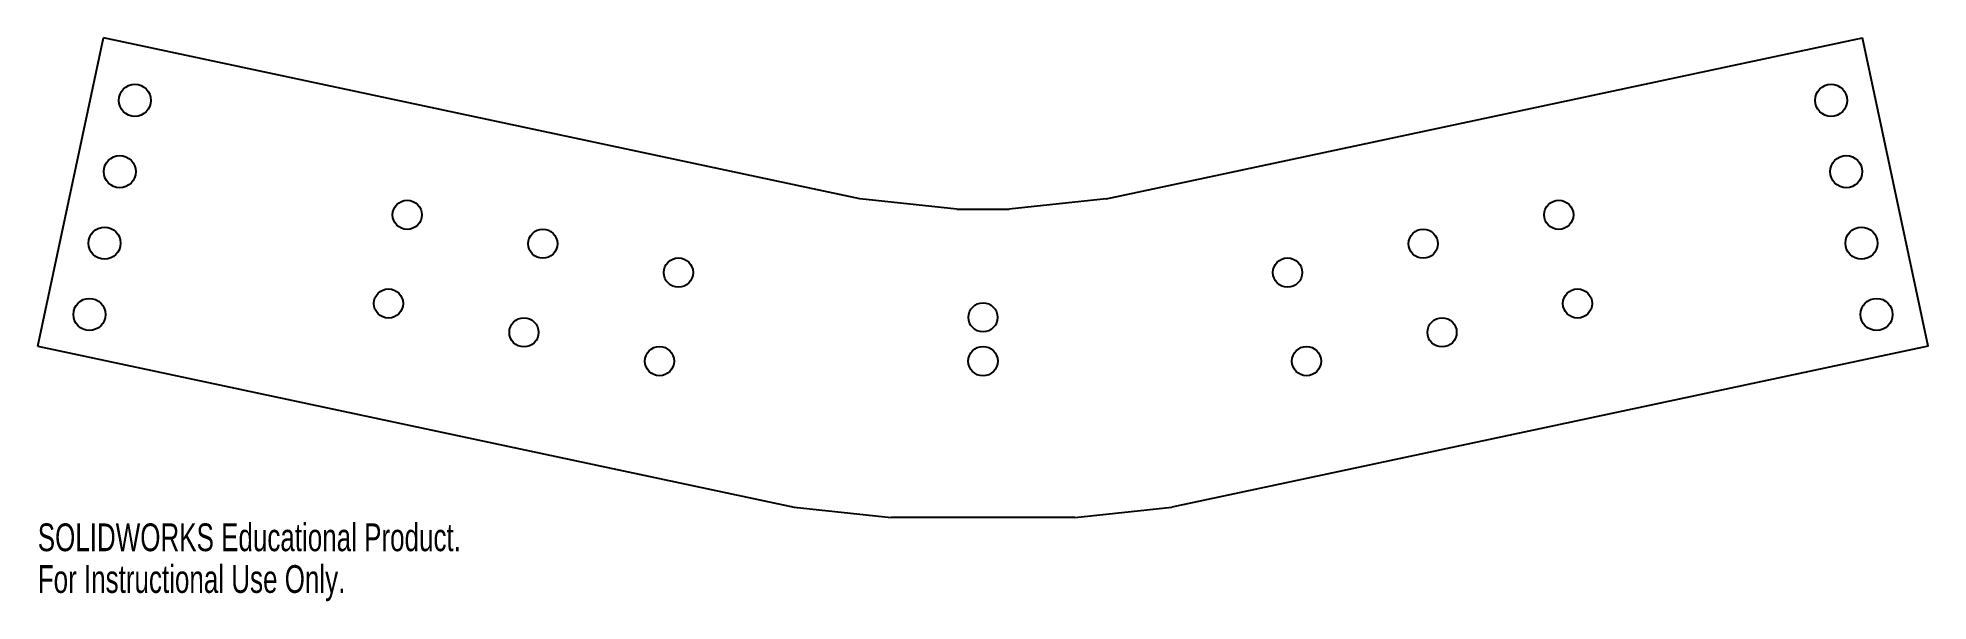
# Model space of a CAD drawing. Header units: inches. Extents: x -6.5 to 6.5, y -0.6 to 3.3.
import ezdxf

# ---------------------------------------------------------------- set-up
doc = ezdxf.new("R2010")
doc.units = ezdxf.units.IN
doc.header["$MEASUREMENT"] = 0
doc.styles.add('SLDTEXTSTYLE0', font='TXT', dxfattribs={"width": 0.7})

msp = doc.modelspace()

# ---------------------------------------------------------------- linework, layer by layer
at = {"color": 7, "linetype": 'Continuous', "lineweight": 25}
for p, q in [((-6.48, 1.175), (-6.029, 3.29)), ((-0.844, 2.186), (-6.029, 3.29)), ((0.844, 2.186), (6.029, 3.29)), ((6.48, 1.175), (6.029, 3.29)), ((-0.18, 2.115), (-0.844, 2.186)), ((-0.18, 2.115), (0.18, 2.115)), ((0.844, 2.186), (0.18, 2.115)), ((-6.48, 1.175), (-1.294, 0.071)), ((6.48, 1.175), (1.294, 0.071)), ((-1.294, 0.071), (-0.63, 0)), ((0.63, 0), (-0.63, 0)), ((0.63, 0), (1.294, 0.071))]:
    msp.add_line(p, q, dxfattribs=at)
for centre, radius in [((-5.814, 2.861), 0.11), ((5.814, 2.861), 0.11), ((-5.918, 2.372), 0.11), ((5.918, 2.372), 0.11), ((-3.947, 2.076), 0.1), ((3.947, 2.076), 0.1), ((-6.022, 1.882), 0.11), ((-3.018, 1.878), 0.1), ((3.018, 1.878), 0.1), ((6.022, 1.882), 0.11), ((-2.088, 1.68), 0.1), ((2.088, 1.68), 0.1), ((-4.076, 1.468), 0.1), ((4.076, 1.468), 0.1), ((-6.126, 1.393), 0.11), ((0, 1.373), 0.1), ((6.126, 1.393), 0.11), ((-3.147, 1.27), 0.1), ((3.147, 1.27), 0.1), ((-2.218, 1.073), 0.1), ((0, 1.073), 0.101), ((2.218, 1.073), 0.1)]:
    msp.add_circle(centre, radius, dxfattribs=at)

# ---------------------------------------------------------------- texts
at = {"color": 7, "linetype": 'Continuous', "char_height": 0.1903, "attachment_point": 1, "style": 'SLDTEXTSTYLE0'}
for s, insert in [('SOLIDWORKS Educational Product.', (-6.48, -0.04)), ('For Instructional Use Only.', (-6.48, -0.326))]:
    msp.add_mtext(s, dxfattribs=dict(at, insert=insert))

doc.saveas('drawing.dxf')
